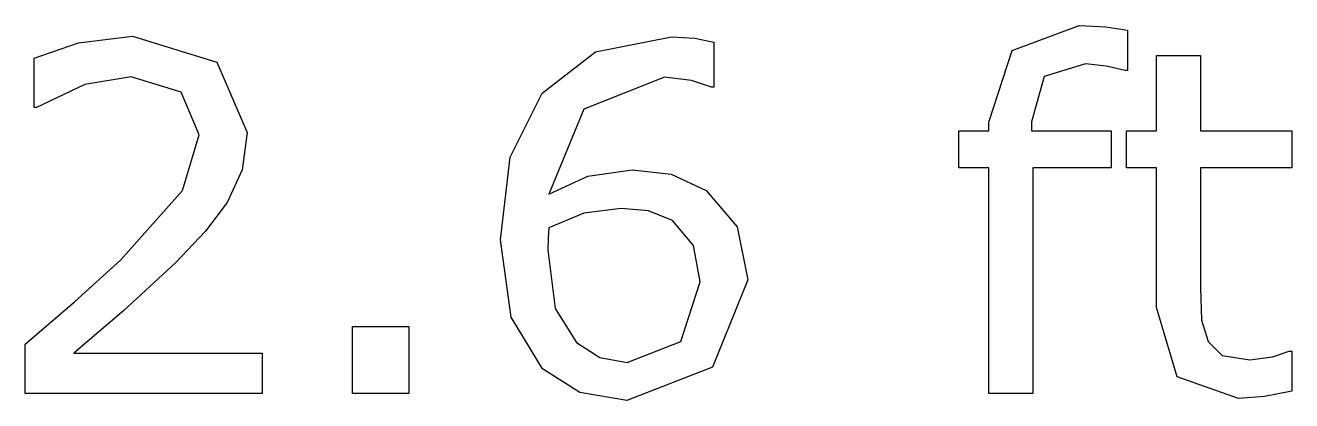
# Model space of a CAD drawing. Extents: x -17 to 192, y 167 to 459.
# Drawn here: x 70.59 to 76.16, y 382.29 to 383.94 of the extents above; entities that cross this region are included whole.
import ezdxf

# ---------------------------------------------------------------- set-up
doc = ezdxf.new("R2010")
doc.units = 0

msp = doc.modelspace()

# ---------------------------------------------------------------- linework, layer by layer
at = {"layer": 'Layer 1', "color": 7}
for points in [[(75.442329, 383.743095), (75.431984, 383.743095), (75.348267, 383.761696), (75.257316, 383.772041), (75.075416, 383.716232), (75.019605, 383.516761), (75.019605, 383.477486), (75.369971, 383.477486), (75.369971, 383.314188), (75.025817, 383.314188), (75.025817, 382.323015), (74.831512, 382.323015), (74.831512, 383.314167), (74.700255, 383.314167), (74.700255, 383.477465), (74.831512, 383.477465), (74.831512, 383.515705), (74.933832, 383.830932), (75.229421, 383.941519), (75.346211, 383.935328), (75.442329, 383.920856), (75.442329, 383.743095)], [(71.632746, 382.323015), (70.590951, 382.323015), (70.590951, 382.539023), (70.807991, 382.725057), (71.011595, 382.910059), (71.283415, 383.214948), (71.356794, 383.459896), (71.277213, 383.646965), (71.057072, 383.715177), (70.853467, 383.682104), (70.639526, 383.580819), (70.62918, 383.580819), (70.62918, 383.797859), (70.824517, 383.864005), (71.062229, 383.893977), (71.433264, 383.779256), (71.567625, 383.470231), (71.544897, 383.305899), (71.479786, 383.162241), (71.3847, 383.036148), (71.253443, 382.898689), (71.025034, 382.687851), (70.80489, 382.499749), (71.632746, 382.499749), (71.632746, 382.323015)], [(73.771114, 382.822209), (73.616084, 382.43877), (73.237815, 382.290977), (73.03111, 382.326116), (72.866777, 382.430502), (72.729319, 382.657879), (72.681776, 382.998943), (72.725186, 383.36171), (72.865745, 383.642829), (73.100356, 383.82473), (73.435218, 383.890876), (73.537538, 383.885716), (73.621254, 383.867116), (73.621254, 383.669711), (73.610909, 383.669711), (73.52306, 383.698651), (73.404204, 383.713123), (73.049705, 383.573596), (72.895709, 383.198425), (73.066241, 383.278009), (73.261577, 383.305912), (73.434176, 383.287312), (73.588173, 383.214964), (73.724598, 383.055801), (73.771106, 382.822225), (73.771114, 382.822209)], [(76.164765, 382.333363), (76.044874, 382.309603), (75.930154, 382.30029), (75.661435, 382.395376), (75.569453, 382.700265), (75.569453, 383.31418), (75.438193, 383.31418), (75.438193, 383.477478), (75.569453, 383.477478), (75.569453, 383.809241), (75.763755, 383.809241), (75.763755, 383.477478), (76.164765, 383.477478), (76.164765, 383.31418), (75.763755, 383.31418), (75.763755, 382.788115), (75.767882, 382.645489), (75.79682, 382.550406), (75.858833, 382.489427), (75.980787, 382.470827), (76.080006, 382.484268), (76.15442, 382.508027), (76.164765, 382.508027), (76.164765, 382.333363)], [(73.561308, 382.813954), (73.53237, 382.973117), (73.439353, 383.08267), (73.333933, 383.12608), (73.213011, 383.136425), (73.049713, 383.115761), (72.894683, 383.051685), (72.891587, 383.007243), (72.890529, 382.954532), (72.923602, 382.696151), (73.016619, 382.547323), (73.118938, 382.480143), (73.239861, 382.459479), (73.475503, 382.550429), (73.561287, 382.813978), (73.561308, 382.813954)], [(72.278702, 382.323015), (72.031687, 382.323015), (72.031687, 382.61757), (72.278702, 382.61757), (72.278702, 382.323015)]]:
    msp.add_lwpolyline(points, dxfattribs=at)

doc.saveas('drawing.dxf')
